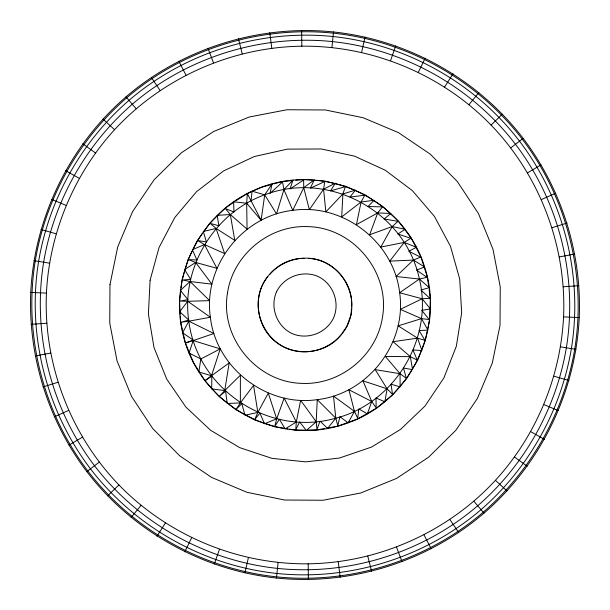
<?xml version="1.0" encoding="UTF-8"?>
<svg xmlns="http://www.w3.org/2000/svg" width="610" height="610" viewBox="0 0 610 610"><rect width="100%" height="100%" fill="white"/><g stroke="black" fill="none" stroke-linecap="round" stroke-linejoin="round"><path stroke-width="0.91" d="M429.951 309.834L429.646 319.587L427.869 328.279M430.012 308.065L430.317 298.313L429.097 289.529M351.512 308.195L351.078 314.585L346.777 326.663L342.027 333.388M351.635 306.365C353.396 282.3 332.671 259.486 308.675 258.381M30.767 292.404C34.305 217.778 69.41 145.691 125.973 96.883C182.68 48.243 259.204 24.308 333.525 31.964C407.815 39.833 477.744 79.071 523.174 138.378C561.818 189.39 581.917 253.661 579.233 317.596C575.695 392.222 540.59 464.309 484.027 513.117C427.32 561.757 350.796 585.692 276.475 578.036C202.185 570.167 132.256 530.929 86.826 471.621C48.182 420.61 28.083 356.339 30.767 292.404L46.436 293.12C43.31 363.491 70.036 434.206 118.927 484.92C167.963 535.488 237.74 564.578 308.172 563.815C378.612 562.847 447.656 532.057 495.434 480.299C536.129 435.746 560.559 377.14 563.564 316.88C566.69 246.509 539.964 175.794 491.073 125.08C442.036 74.511 372.26 45.422 301.828 46.185C231.388 47.153 162.344 77.943 114.566 129.701C73.871 174.254 49.441 232.86 46.436 293.12M276.475 578.036L278.107 562.435M331.893 47.565L333.525 31.964M251.053 200.827L252.067 191.212C318.923 159.286 402.844 196.123 424.591 266.951C445.216 329.072 409.844 401.166 348.089 422.867C278.77 449.013 198.273 405.185 182.619 332.77C169.351 276.78 199.683 214.956 252.067 191.212L264.725 194.819C329.164 170.243 405.078 211.578 419.405 279.044C433.832 338.222 394.815 403.149 335.79 418.201C269.498 437.225 197.358 389.599 188.81 321.165C180.865 267.973 214.087 212.768 264.725 194.819L272.06 183.907L270.047 193.37L282.529 181.993L283.924 189.596L292.747 210.358C343.232 202.932 393.961 242.033 399.642 292.747C407.068 343.232 367.967 393.961 317.253 399.642C266.768 407.068 216.039 367.967 210.358 317.253C202.932 266.768 242.033 216.039 292.747 210.358L303.727 187.697L303.643 179.965L289.971 189.016L292.998 180.08L283.924 189.596L276.498 213.927L264.725 194.819L261.118 220.256L246.684 203.214L233.6 201.796L233.95 212.021L225.395 208.567L230.321 214.537L247.065 229.169L246.684 203.214L247.286 193.561L261.911 187.133L272.182 184.342M180.804 290.467L179.569 301.035L180.278 314.318M181.117 287.821L182.039 279.891L185.051 269.681M200.827 358.947L198.86 371.955L211.449 375.775L229.169 362.935L224.754 390.568L219.463 396.21L225.616 391.254L227.225 403.492L240.37 402.897L253.554 385.375L257.839 412.413L254.736 419.497L259.929 413.13L264.481 423.775L276.673 418.841L284.146 398.124L296.323 421.99L295.751 429.699L299.632 421.952L306.365 430.485L316.216 421.769L317.253 399.642L335.79 418.201L337.818 425.658L339.938 416.683L348.089 422.867L354.479 411.369L348.882 389.744L371.742 401.471L376.141 407.831L376.004 397.956L384.895 401.776L387.083 388.806L375.219 369.622L400.068 373.732L406.336 378.261L403.484 368.043L412.574 369.637L410.316 356.675L393.092 341.707L417.537 338.131L424.949 340.319L419.085 330.551L427.961 330.109L421.518 318.633L400.328 309.361L422.143 298.748L429.867 298.336L420.923 289.994L429.295 287.707L419.405 279.044L396.073 276.498L413.366 260.081L420.511 257.123L408.791 251.244L416.439 247.286L404.216 242.414L380.831 247.065L392.215 226.546L397.964 221.377L384.147 218.982L390.85 213.462L377.704 212.936L356.446 224.625L361.097 201.971L364.795 195.177L349.965 197.083L355.447 190.091L342.881 193.972L325.854 211.876L323.567 189.169L324.794 181.536L310.337 188.185L314.287 179.851L303.727 187.697L309.361 209.672L323.567 189.169L335.302 183.221L330.536 190.899L345.374 186.652L342.881 193.972L341.707 216.908L361.097 201.971L374.143 200.271L368.013 206.538L382.493 206.866L377.704 212.936L369.622 234.781L392.215 226.546L405.086 229.284L397.88 234.034L410.759 238.289L404.216 242.414L389.744 261.118L413.366 260.081L424.591 266.951L416.554 270.093L426.947 277.329L419.405 279.044L399.642 292.747L422.143 298.748L430.431 308.965L421.777 310.353L429.196 319.533L421.518 318.633L398.124 325.854L417.537 338.131L421.945 350.529L412.924 349.98L417.255 360.083L410.316 356.675L385.375 356.446L400.068 373.732L400.099 386.885L391.048 384.201L392.497 394.334L387.083 388.806L362.935 380.831L371.742 401.471L367.388 413.885L358.787 408.898L357.742 418.376L354.479 411.369L333.502 396.073L335.79 418.201L327.547 428.449L320.021 421.075L316.956 429.47L316.216 421.769L300.638 400.328L296.323 421.99L285.137 428.914L279.395 419.276L274.805 426.344L276.673 418.841L268.293 393.092L257.839 412.413L244.991 415.219L241.819 403.69L236.108 409.356L240.37 402.897L240.378 375.219L224.754 390.568L211.7 388.928L211.815 376.187L205.28 380.442L211.449 375.775L220.256 348.882L193.21 340.563L185.844 342.911L193.088 340.029L182.619 332.77L188.81 321.165L210.358 317.253L187.75 301.294L180.019 301.05L187.941 299.647L180.354 290.413L190.061 281.53L211.876 284.146L195.68 262.445L188.475 259.639L196.893 259.967L192.333 249.719L204.449 244.579L224.625 253.554L216.1 228.453L210.244 223.412L218.86 225.753L217.19 215.345L230.321 214.537L234.781 240.378L216.1 228.453L203.298 231.472L206.386 241.895L197.815 240.599L204.449 244.579L216.908 268.293L195.68 262.445L184.617 269.559L190.686 279.41L182.481 279.982L190.061 281.53L209.672 300.638L187.75 301.294L179.683 311.687L188.749 320.059L181.147 322.225L188.81 321.165L213.927 333.502L193.21 340.563L189.07 353.053L200.827 358.947L220.256 348.882M427.518 330.018L425.383 340.441L421.845 349.538M244.976 572.874L248.4 557.57M361.6 52.429L365.024 37.126M185.295 268.835L188.055 259.471L191.959 251.511M214.278 564.097L219.463 549.29M390.537 60.71L395.722 45.902M421.525 350.361L417.667 360.281L412.642 368.638M184.815 551.814L191.685 537.707M418.315 72.293L425.185 58.186M192.745 249.917L197.427 240.363L202.108 233.897M411.727 370.163L406.702 378.528L399.756 386.587M156.976 536.19L165.432 522.983M444.568 87.016L453.024 73.81M340.967 334.882C324.268 356.568 288.904 357.208 270.596 337.116C255.491 320.799 253.851 293.989 267.805 276.513M203.664 231.739L209.901 223.115L225.105 208.223L234.24 201.902M131.135 517.448L141.07 505.301M468.93 104.699L478.865 92.552M398.597 387.937L392.809 394.655L376.4 408.204L367.167 413.496M269.681 274.508C277.924 264.427 291.046 258.083 304.093 258.381M502.35 114.177L491.073 125.08M118.927 484.92L107.65 495.823M86.826 471.621L99.293 462.098M510.707 147.902L523.174 138.378M235.765 200.85L247.286 193.561L261.118 220.256M82.449 437.156L68.96 445.163M527.551 172.844L541.039 164.837M366.396 413.938L357.933 418.788L348.767 422.135M54.282 416.813L68.61 410.423M541.39 199.577L555.718 193.187M347.936 422.44L337.94 426.093L327.471 428.007M42.997 386.954L57.973 382.272M552.027 227.728L567.003 223.046M273.89 183.877L282.453 181.551L292.159 180.613M35.258 355.981L50.668 353.068M559.332 256.932L574.742 254.019M324.848 428.487L317.002 429.92L307.242 430.027M295.69 180.278L303.635 179.515L313.365 180.232M31.163 324.322L46.81 323.216M563.19 286.784L578.837 285.678M304.581 430.058L295.713 430.149L289.582 429.166M563.564 316.88L579.233 317.596M316.018 180.43L324.863 181.086L333.472 183.229M284.329 428.327L274.698 426.779L265.464 423.63M285.205 428.464L287.836 428.891M34.084 260.653L49.562 263.185M560.438 346.815L575.916 349.347M335.195 183.656L345.519 186.225L355.264 190.503M41.068 229.497L56.15 233.813M553.85 376.187L568.932 380.503M264.626 423.348L254.553 419.909L246.76 415.669M51.614 199.371L66.094 205.402M543.907 404.598L558.386 410.629M356.08 190.861L365.009 194.781L372.413 199.668M245.205 414.823L235.856 409.729L228.895 404.232M544.41 439.33L530.73 431.659M79.269 178.341L65.59 170.67M373.892 200.644L382.775 206.508L398.299 221.072L403.652 228.148M82.807 143.785L95.503 152.996M514.497 457.004L527.192 466.215M226.813 402.585L219.15 396.538L204.914 380.716L200.66 373.96M506.979 490.92L495.434 480.299M114.566 129.701L103.021 119.08M136.205 108.778L125.973 96.883M473.795 501.222L484.027 513.117M404.72 229.558L411.14 238.045L420.93 256.947L423.889 266.242M151.349 77.508L160.125 90.509M449.875 519.491L458.651 532.492M199.241 371.711L193.561 362.714L189.824 353.701M178.799 61.213L186.004 75.137M423.996 534.863L431.201 548.786M189.489 352.877L185.409 343.049L183.053 332.671M207.949 48.205L213.5 62.883M396.5 547.117L402.051 561.795M424.156 267.088L427.381 277.23L428.731 286.891M242.223 53.894L238.418 38.674M367.777 556.106L371.581 571.326M182.665 330.94L180.705 322.293L180.369 316.087M269.788 32.749L271.801 48.304M338.199 561.696L340.212 577.251M301.63 30.5L301.828 46.185M308.172 563.815L308.37 579.5M109.975 284.626L109.747 323.064L117.021 360.807L131.524 396.408L152.691 428.495L179.714 455.838L211.548 477.386L246.974 492.3L284.626 500.025L323.064 500.253L360.807 492.979L396.408 478.476L428.495 457.309L455.838 430.286L477.386 398.452L492.3 363.026L500.025 325.374L500.253 286.936L492.979 249.193L478.476 213.591L457.309 181.505L430.286 154.162L398.452 132.614L363.026 117.7L325.374 109.975L286.936 109.747L249.193 117.021L213.591 131.524L181.505 152.691L154.162 179.714L132.614 211.548L117.7 246.974L109.975 284.626M227.454 293.242C219.905 337.589 256.444 382.104 301.416 383.354C340.342 385.482 377.049 355.356 382.546 316.758C390.095 272.411 353.556 227.896 308.584 226.645C269.658 224.518 232.951 254.644 227.454 293.242M150.09 280.28L148.398 314.158L154.025 347.608L166.721 379.069L185.875 407.061L210.595 430.286L239.738 447.649L271.93 458.346L305.663 461.869L339.373 458.057L371.475 447.092L400.465 429.478L424.987 406.046L443.905 377.887L456.326 346.327L461.671 312.831L459.696 278.968L450.477 246.318L434.465 216.42L412.39 190.655L385.306 170.243L354.456 156.129L321.302 148.977L287.379 149.122L254.279 156.556L223.557 170.93L196.641 191.571L174.788 217.518L159.027 247.553L150.09 280.28M35.266 260.844C23.355 334.265 42.715 411.712 87.779 470.897C133.01 529.945 202.634 569.008 276.604 576.846C350.597 584.471 426.786 560.636 483.25 512.209C531.386 470.47 564.197 411.994 574.734 349.156C586.645 275.735 567.285 198.288 522.221 139.103C476.989 80.055 407.366 40.992 333.395 33.153C259.402 25.528 183.213 49.364 126.75 97.791C78.614 139.53 45.803 198.006 35.266 260.844M38.621 261.393C26.855 333.906 45.979 410.385 90.478 468.831C135.153 527.147 203.908 565.729 276.955 573.469C350.026 580.995 425.269 557.456 481.031 509.632C528.573 468.411 560.971 410.667 571.379 348.607C583.145 276.094 564.021 199.615 519.522 141.169C474.847 82.853 406.092 44.271 333.045 36.531C259.974 29.005 184.731 52.544 128.969 100.368C81.427 141.589 49.029 199.333 38.621 261.393M43.645 262.216C32.101 333.357 50.859 408.403 94.527 465.743C138.356 522.961 205.814 560.811 277.481 568.406C349.179 575.787 423.004 552.698 477.706 505.774C524.356 465.331 556.145 408.677 566.354 347.784C577.899 276.643 559.141 201.597 515.473 144.257C471.644 87.039 404.186 49.189 332.519 41.594C260.821 34.213 186.995 57.302 132.294 104.226C85.644 144.669 53.855 201.323 43.645 262.216M260.882 288.621C252.174 312.282 265.007 340.281 288.621 349.118C312.282 357.826 340.281 344.993 349.118 321.378C357.826 297.718 344.993 269.719 321.378 260.882C297.718 252.174 269.719 265.007 260.882 288.621M276.536 291.809C269.757 307.234 276.658 326.075 291.809 333.464C307.234 340.243 326.075 333.342 333.464 318.191C340.243 302.766 333.342 283.924 318.191 276.536C302.766 269.757 283.924 276.658 276.536 291.809"/></g></svg>
